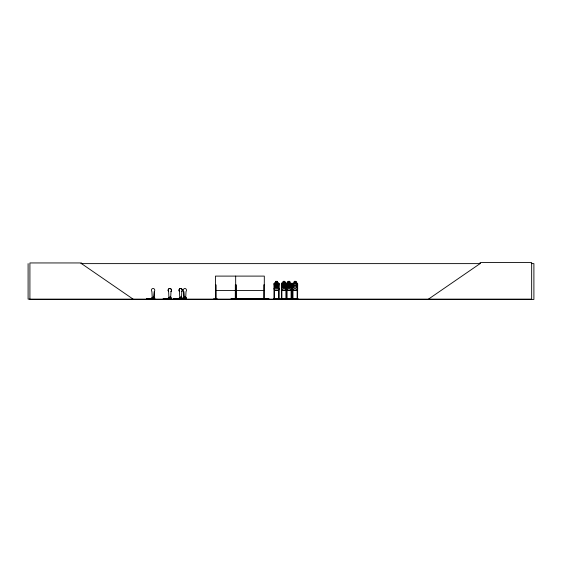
<?xml version="1.0" encoding="UTF-8"?>
<svg xmlns="http://www.w3.org/2000/svg" width="562" height="562" viewBox="0 0 562 562"><rect width="100%" height="100%" fill="white"/><g stroke="black" fill="none" stroke-linecap="round" stroke-linejoin="round"><path stroke-width="0.84" d="M181.463 298.436L181.793 291.538A1.791 1.595 -90 0 0 181.793 289.001A1.791 1.595 -90 0 0 179.538 289.001A1.791 1.595 -90 0 0 179.538 291.538L179.482 291.538A1.791 1.595 -90 0 1 179.482 289.001A1.791 1.595 -90 0 1 181.737 289.001A1.791 1.595 -90 0 1 181.737 291.538L181.793 291.538M170.651 298.436L170.989 291.538A1.791 1.644 -90 0 0 170.989 289.001A1.791 1.644 -90 0 0 168.663 289.001A1.791 1.644 -90 0 0 168.663 291.538L168.621 291.538A1.791 1.644 -90 0 1 168.621 289.001A1.791 1.644 -90 0 1 170.946 289.001A1.791 1.644 -90 0 1 170.946 291.538L170.989 291.538M154.297 291.538L153.911 298.436L154.297 291.538A1.791 1.665 -90 0 0 154.255 289.001A1.791 1.665 -90 0 0 151.902 289.001A1.791 1.665 -90 0 0 151.902 291.538L152.288 298.436M181.203 297.375L180.669 297.235L180.683 297.656M180.831 297.256L181.224 297.467M184.94 297.347L185.523 297.46L184.8 297.6M184.877 297.333L185.165 297.607M185.017 297.284L185.481 297.333L184.8 297.291M170.349 297.6L169.808 297.544L170.349 297.291M170.153 297.607L169.78 297.256M170.061 297.551L170.398 297.431L169.942 297.628M153.637 297.333L153.047 297.446L153.637 297.551M153.651 297.474L153.061 297.256L153.166 297.663M153.37 297.635L153.173 297.228M181.308 297.46L180.55 297.333M180.599 297.558L181.14 297.417L180.585 297.6M169.759 297.446L170.328 297.467M184.814 297.558L185.123 297.284M213.546 298.851L217.325 298.836M153.51 297.488L153.124 297.628M286.332 289.016L285.939 290.154L281.948 290.154L281.429 288.454L281.436 283.761M286.388 289.044L285.981 290.21L281.906 290.21L281.365 288.461M291.573 288.461L290.968 290.21L286.887 290.21L286.353 288.461M297.08 290.21L297.677 288.461L297.087 290.21L292.999 290.21L292.465 288.461M274.333 299.082L273.427 298.836L274.382 298.829M274.347 298.858L273.42 298.858M281.436 298.605L281.443 299.125L281.379 283.733L281.927 283.108M281.724 299.082L280.775 299.089M285.784 299.082L287.098 298.858L285.798 299.054M292.802 299.082L292.858 298.605M235.295 299.117L235.345 284.808L236.152 284.808L236.209 299.125M235.548 299.082L235.611 298.605M173.468 299.11L173.293 298.703L182.952 298.893M173.63 299.117L173.735 298.998M175.386 299.11L175.232 298.998M175.674 298.703L175.702 298.998M177.473 298.703L177.381 299.117M179.896 298.893L179.25 299.117L180.557 299.096L179.889 298.893L179.896 297.958M181.428 297.958L182.285 297.958L182.285 298.893L181.688 299.117M184.111 297.958L184.139 298.998M184.273 299.125L184.715 299.11M186.373 299.117L186.5 297.958L185.643 297.958M273.961 299.125L273.989 283.733L274.53 283.108L275.724 283.108M273.989 283.733L274.544 283.108M292.493 299.125L292.479 283.733L293.027 283.108L294.214 283.108M292.528 283.761L293.055 283.164L297.045 283.164L297.614 283.754M163.085 299.117L163.219 298.703L168.34 298.703M163.879 299.11L163.563 299.117M165.685 298.703L165.221 298.998M168.972 298.893L169.647 299.096L168.972 298.893L168.965 297.958M170.82 299.117L171.087 299.11M171.614 299.11L171.431 297.958L170.658 297.958M153.974 298.703L153.974 297.958L154.712 297.958L154.873 299.125L146.668 299.125L146.822 298.703L154.522 298.703L154.522 297.958M147.37 298.703L146.851 298.998M148.691 299.117L148.958 299.11M149.316 298.703L149.176 299.117M152.386 299.125L152.871 299.125M154.093 299.117L154.712 298.893L146.822 298.893L147.307 298.893M180.95 297.291L180.627 297.256M428.483 299.125L480.074 263.62L480.074 262.573L531.659 262.573L531.659 299.125L28.1 299.125L28.1 263.62M275.773 283.164L274.902 283.754L274.902 287.042L275.773 288.454L277.396 288.454L278.26 287.042L278.26 283.754L277.396 283.164L277.403 281.4L275.773 281.4M169.815 297.291L170.181 297.263M173.138 299.125L186.633 299.11M177.95 298.998L177.508 298.893M185.882 299.125L186.191 299.125M186.479 298.998L173.314 298.998M163.24 298.998L171.431 298.984M171.298 299.117L163.352 299.11M152.253 298.998L152.421 299.096M274.108 299.089L274.052 298.605M80.844 263.62L480.341 263.62M531.266 263.62L533.9 263.62L533.9 299.427L29.912 299.427L29.912 262.946L81.504 262.946L81.504 263.62L133.089 299.125M288.088 281.344L289.837 281.344L289.767 283.164L290.638 283.754L290.638 287.042L289.767 288.454L288.151 288.454L287.28 287.042L287.28 283.754L288.151 283.164L288.102 281.344L288.088 283.108L286.908 283.108L286.353 283.733L286.381 299.125L286.332 284.808M297.565 298.605L297.572 299.125L297.684 283.726L297.059 283.108L295.942 283.108L295.949 281.344L294.2 281.344L294.27 283.164L293.392 283.754L293.392 287.042L294.263 288.454L295.879 288.454L296.75 287.042L296.75 283.754L295.879 283.164M283.164 281.4L284.793 281.4L284.793 283.164L285.651 283.754L285.651 287.042L284.779 288.454L283.164 288.454L282.293 287.042L282.293 283.754L283.164 283.164L283.115 281.344L284.85 281.344L284.85 283.108L285.974 283.108L286.585 283.726L286.585 285.306M288.151 281.4L289.781 281.4M294.263 281.4L295.893 281.4M279.138 299.125L279.188 283.726L278.583 283.108L277.452 283.108L277.459 281.344L275.717 281.344L275.78 283.164M281.92 283.108L283.115 283.108M289.823 283.108L290.961 283.108L291.573 283.726L291.545 299.125M274.558 283.164L278.562 283.164M281.948 283.164L285.946 283.164M286.936 283.164L290.933 283.164L291.516 283.754M215.436 284.808L215.913 284.808L215.956 299.125M264.316 284.808L263.831 284.808L263.775 299.125M273.961 284.808L274.467 284.808M279.173 284.808L278.661 284.808L278.64 299.125L278.604 298.605L279.23 298.605L279.23 299.125M281.344 284.808L281.857 284.808L281.878 299.125L281.913 298.605L281.295 298.605L281.295 299.125M291.039 284.808L291.545 284.808M292.444 284.808L292.95 284.808L292.978 299.125M297.663 284.808L297.15 284.808L297.129 299.125M292.465 285.398L297.677 285.398M274.558 290.154L278.562 290.154L279.131 288.454L278.59 290.21L274.516 290.21L273.982 288.461M290.933 290.154L286.936 290.154L286.423 288.454M293.048 290.154L297.045 290.154M215.436 290.428L264.316 290.428M183.753 291.538L184.034 298.436L185.678 298.436L186.008 291.538A1.791 1.595 -90 0 0 186.008 289.001A1.791 1.595 -90 0 0 183.753 289.001A1.791 1.595 -90 0 0 183.753 291.538L184.083 298.436M169.773 297.136L170.574 297.136L170.658 298.703M180.662 297.136L181.456 297.136L181.456 298.703L181.4 297.136M184.884 297.136L185.671 297.136L185.671 298.703L185.615 297.136M168.958 298.436L168.621 291.538M179.812 298.436L179.482 291.538M149.696 298.555L150.883 298.555M166.226 298.555L167.406 298.555M176.609 298.555L177.803 298.555M183.626 298.703L186.317 298.703L186.317 297.958M215.387 298.605L215.963 298.605M285.995 298.605L286.901 298.605M291.601 298.605L290.983 298.605L291.011 299.125M293.006 298.605L292.388 298.605L292.388 299.125M233.933 298.836L237.712 298.858M274.488 298.752L278.64 298.752M278.752 298.829L279.707 298.858L278.822 299.089M281.878 298.752L291.011 298.752M292.978 298.752L297.129 298.752M298.176 298.836L297.326 299.089M278.787 298.858L279.707 298.858M291.158 298.858L292.809 299.054M264.463 299.089L264.372 298.605M291.39 299.089L291.453 298.605M286.184 299.082L286.149 298.605M279.019 299.089L279.075 298.605M285.96 283.108L286.578 283.726L286.529 285.32M278.576 283.108L279.188 283.726M297.712 299.125L297.712 298.605L297.094 298.605L297.094 299.125M297.249 298.605L297.256 299.125M295.942 281.344L295.893 283.164M291.067 284.808L291.123 299.125M286.901 299.125L286.845 284.808L286.051 284.808L285.995 299.125M286.81 284.808L286.753 299.125M286.585 298.605L286.613 299.125M286.529 289.859L286.508 299.125M281.759 298.605L281.773 299.125M278.759 298.605L278.752 299.125M274.439 284.808L274.488 299.125L274.523 298.605L273.905 298.605L273.905 299.125M274.375 298.605L274.382 299.125M268.924 299.125L268.924 298.682L231.031 298.682L231.031 299.125M267.884 298.682L267.884 299.125M264.259 299.125L264.316 276.104L215.436 276.104L215.457 299.125L215.569 284.808M263.887 298.605L263.887 299.125M253.989 299.125L251.783 299.125M250.504 299.125L248.271 299.125M236.096 298.605L236.096 299.125M235.822 284.808L235.822 299.125M235.668 276.104L235.696 299.125M235.478 284.808L235.436 299.125M232.078 298.682L232.078 299.125M215.78 284.808L215.822 299.125M215.625 298.605L215.646 299.125M184.94 297.136L184.884 298.703M184.294 298.703L184.294 297.958L183.437 297.958L183.437 298.893M182.102 297.958L182.102 298.703M180.725 297.136L180.662 298.703M180.079 298.703L180.079 297.958L179.222 297.958L179.299 298.893M179.404 297.958L179.404 298.703M171.241 297.958L171.241 298.703L168.572 298.703L168.572 297.958M170.525 297.136L170.525 298.703M169.822 297.136L169.773 298.703M169.155 298.703L169.155 297.958L168.382 297.958L168.34 298.893M153.847 298.703L153.847 297.136L153.04 297.136L153.04 298.703M153.798 297.136L153.798 298.703M152.414 298.703L152.414 297.958L151.67 297.958L151.67 298.893M152.218 297.958L152.218 298.893M151.866 297.958L151.81 298.893M278.12 287.793L277.523 287.8L276.602 286.149C275.851 288.833 273.863 288.25 276.237 285.763C273.933 283.74 275.984 282.686 276.574 285.363C277.143 282.686 279.328 283.726 276.954 285.77L278.12 287.793M285.503 287.793L284.948 287.849L283.993 286.149C283.241 288.833 281.253 288.25 283.62 285.763C281.323 283.74 283.374 282.686 283.965 285.363C284.534 282.686 286.711 283.726 284.337 285.77L285.503 287.793M290.491 287.793L289.901 287.8L288.98 286.149C288.222 288.833 286.241 288.25 288.608 285.763C286.311 283.74 288.362 282.686 288.952 285.363C289.514 282.686 291.699 283.726 289.325 285.77L290.491 287.793M280.81 299.054L281.773 298.829L280.845 299.125M277.101 281.695L276.061 281.695L276.061 282.286L277.101 282.286L277.101 281.695M284.491 281.695L283.452 281.695L283.452 282.286L284.491 282.286L284.491 281.695M289.479 281.695L288.439 281.695L288.439 282.286L289.479 282.286L289.479 281.695M295.591 281.695L294.551 281.695L294.551 282.286L295.591 282.286L295.591 281.695M277.396 283.754L275.773 283.754L275.773 287.042L277.396 287.042L277.396 283.754M284.779 283.754L283.164 283.754L283.164 287.042L284.779 287.042L284.779 283.754M289.767 283.754L288.151 283.754L288.151 287.042L289.767 287.042L289.767 283.754M295.879 283.754L294.263 283.754L294.263 287.042L295.879 287.042L295.879 283.754"/></g></svg>
